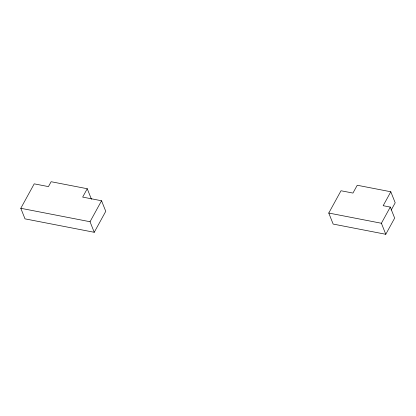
<?xml version="1.0" encoding="UTF-8"?>
<svg xmlns="http://www.w3.org/2000/svg" width="416" height="416" viewBox="0 0 416 416"><rect width="100%" height="100%" fill="white"/><g stroke="black" fill="none" stroke-linecap="round" stroke-linejoin="round"><path stroke-width="0.62" d="M87.251 188.729L82.664 197.09L101.551 200.756L105.758 211.323L94.245 232.294L25.007 218.858L20.8 208.286L34.216 183.846L48.438 186.607L51.121 181.719L87.251 188.729L91.458 199.295M94.245 232.294L90.043 221.728L101.551 200.756M390.811 191.766L383.167 205.696L390.281 207.08L394.664 218.098L385.783 234.281L333.154 224.068L328.77 213.044L341.006 190.752L352.95 193.071L357.245 185.25L390.811 191.766L395.2 202.79L391.222 210.033M385.783 234.281L381.399 223.262L390.281 207.08M328.77 213.044L381.399 223.262M20.8 208.286L90.043 221.728"/></g></svg>
